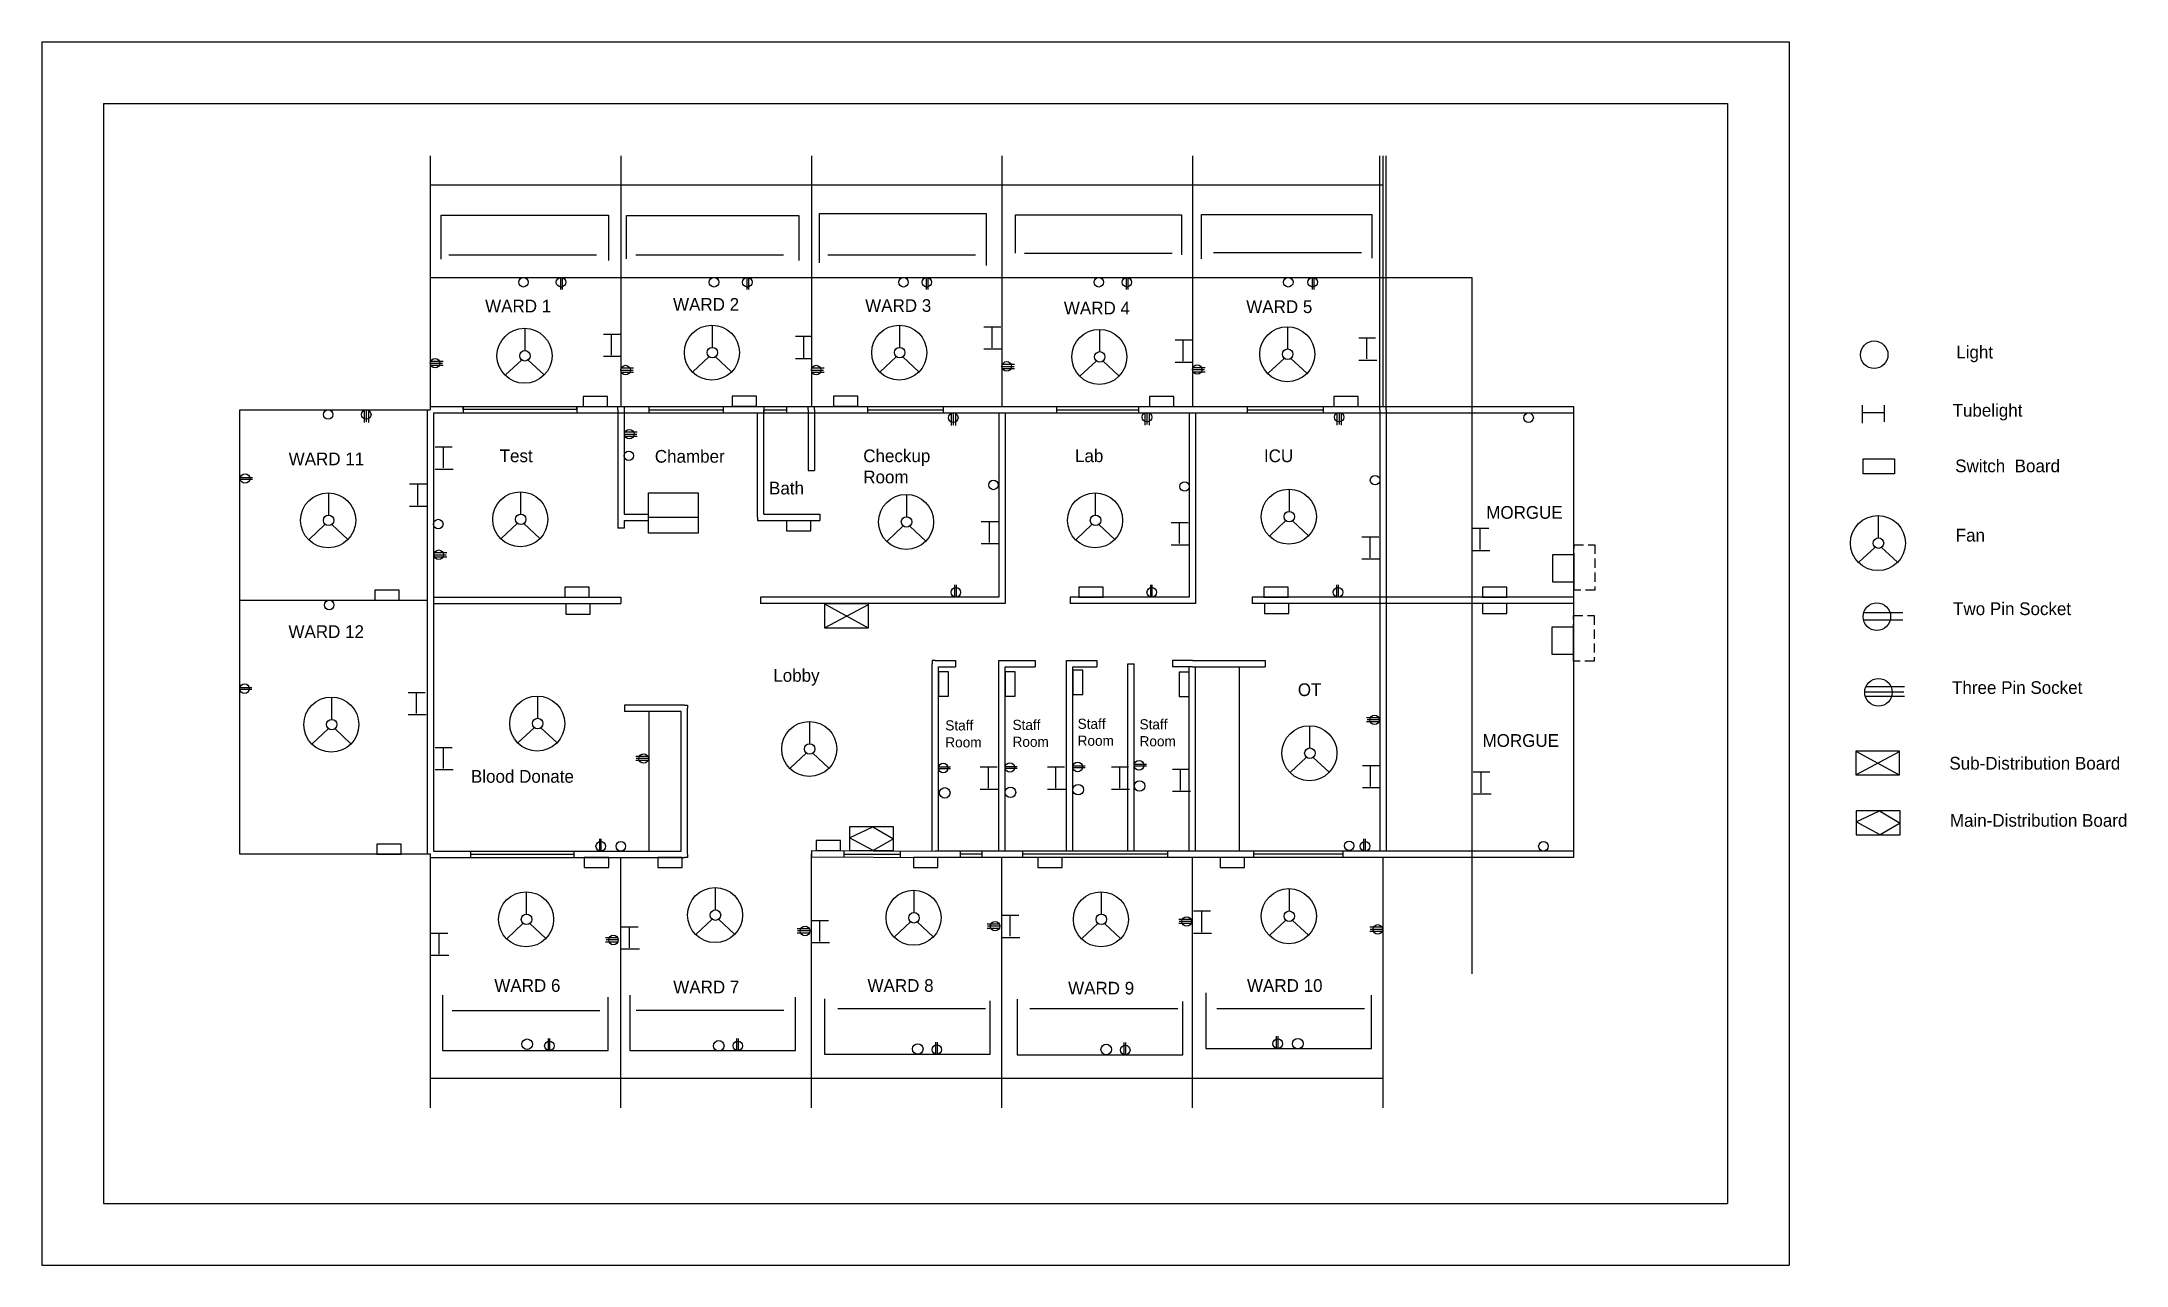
# Model space of a CAD drawing. Header units: inches. Extents: x -466 to 1504, y -369 to 787.
import ezdxf

# ---------------------------------------------------------------- set-up
doc = ezdxf.new("R2010")
doc.units = ezdxf.units.IN
doc.header["$LTSCALE"] = 35
doc.header["$MEASUREMENT"] = 0
doc.linetypes.add('HIDDEN', pattern=[0.375, 0.25, -0.125])

# ---------------------------------------------------------------- blocks, each defined once
blk = doc.blocks.new('ss')
for p, q in [((1248, 117), (1289, 94.5)), ((1248, 94.5), (1289.5, 116.5))]:
    blk.add_line(p, q)
blk.add_lwpolyline([(1248, 94.5), (1289.5, 94.5), (1289.5, 117), (1248, 117)], close=True)

msp = doc.modelspace()

# ---------------------------------------------------------------- linework, layer by layer
at = {"color": 2}
for p, q in [((-465.6, 787.3), (-465.6, -368.9)), ((1185.1, 787.3), (1185.1, -368.9)), ((-407.3, 729), (-407.3, -310.6)), ((1126.9, 729), (1126.9, -310.6))]:
    msp.add_line(p, q, dxfattribs=at)
at = {"color": 1}
for p, q in [((-465.6, 787.3), (1185.1, 787.3)), ((-407.3, 729), (1126.9, 729)), ((-407.3, -310.6), (1126.9, -310.6)), ((-465.6, -368.9), (1185.1, -368.9))]:
    msp.add_line(p, q, dxfattribs=at)
for p, q in [((-98.5, 679.5), (-98.5, 439.5)), ((81.5, 679.5), (81.5, 442.5)), ((261.5, 679.5), (261.5, 442.5)), ((441.5, 679.5), (441.5, 442.5)), ((621.5, 679.5), (621.5, 442.5)), ((798.5, 439.5), (798.5, 679.5)), ((801.5, 442.5), (801.5, 679.5)), ((804.5, 439.5), (804.5, 679.5)), ((-98.5, 652), (801, 652)), ((-88.1, 581.7), (-88.1, 623.4)), ((-88.1, 623.4), (69.7, 623.4)), ((69.7, 623.4), (69.7, 580.7)), ((86.7, 582), (86.7, 623)), ((86.7, 623), (249.6, 623)), ((249.6, 623), (249.6, 580.4)), ((269.2, 578.3), (269.2, 624.9)), ((269.2, 624.9), (426.5, 624.9)), ((426.5, 624.9), (426.5, 575.7)), ((454.2, 587.5), (454.2, 623.7)), ((454.2, 623.7), (611.2, 623.7)), ((611.2, 623.7), (611.2, 586)), ((630, 582.2), (630, 624.1)), ((630, 624.1), (791, 624.1)), ((791, 624.1), (791, 582.7)), ((-81, 586), (58.5, 586)), ((95.5, 586), (235, 586)), ((277, 586), (416.5, 586)), ((462.7, 587.5), (602.2, 587.5)), ((641.5, 588), (781, 588)), ((-98.5, 564.5), (801, 564.5)), ((24.5, 564.5), (24.5, 553)), ((26, 564.5), (26, 553)), ((200.5, 564.5), (200.5, 553)), ((202, 564.5), (202, 553)), ((370, 564.5), (370, 553)), ((371.5, 564.5), (371.5, 553)), ((559, 564.5), (559, 553)), ((560.5, 564.5), (560.5, 553)), ((734.5, 564.5), (734.5, 553)), ((736, 564.5), (736, 553)), ((801, 564.5), (885.5, 564.5)), ((885.5, 564.5), (885.5, -93.5)), ((-9, 495.5), (-9, 516.5)), ((168, 498.5), (168, 519.5)), ((345, 498.5), (345, 519.5)), ((424.5, 518), (440.5, 518)), ((432, 518), (432, 498)), ((534, 494.5), (534, 515.5)), ((711.5, 497), (711.5, 518)), ((65, 511), (81, 511)), ((72.5, 511), (72.5, 491)), ((246.5, 509), (261.5, 509)), ((254, 509), (254, 488)), ((424.5, 497), (441.5, 497)), ((605, 505.5), (621, 505.5)), ((612.5, 505.5), (612.5, 485.5)), ((778.5, 507.5), (794.5, 507.5)), ((786, 507.5), (786, 487.5)), ((-98.5, 483.5), (-87, 483.5)), ((-98, 485.5), (-86.5, 485.5)), ((-98, 481.5), (-86.5, 481.5)), ((-12.5, 486.5), (-27.5, 472.5)), ((-6, 486.5), (9, 472.5)), ((65, 490), (82, 490)), ((81.5, 477), (93, 477)), ((82, 479), (93.5, 479)), ((82, 475), (93.5, 475)), ((164.5, 489.5), (149.5, 475.5)), ((171, 489.5), (186, 475.5)), ((246.5, 488), (261.5, 488)), ((261.5, 477), (273, 477)), ((262, 479), (273.5, 479)), ((262, 475), (273.5, 475)), ((341.5, 489.5), (326.5, 475.5)), ((348, 489.5), (363, 475.5)), ((441.5, 480.5), (453, 480.5)), ((442, 482.5), (453.5, 482.5)), ((442, 478.5), (453.5, 478.5)), ((530.5, 485.5), (515.5, 471.5)), ((537, 485.5), (552, 471.5)), ((605, 484.5), (622, 484.5)), ((621.5, 477.5), (633, 477.5)), ((622, 479.5), (633.5, 479.5)), ((622, 475.5), (633.5, 475.5)), ((708, 488), (693, 474)), ((714.5, 488), (729.5, 474)), ((778.5, 486.5), (795.5, 486.5)), ((-278.5, 259.5), (-278.5, 439.5)), ((-278.5, 439.5), (-98.5, 439.5)), ((-161, 439), (-161, 427.5)), ((-159, 439.5), (-159, 428)), ((-157, 439), (-157, 427.5)), ((-101.5, 439.5), (-101.5, 259.5)), ((-98.5, 442.5), (81.5, 442.5)), ((-95.5, 436.5), (81.5, 436.5)), ((-95.5, 436.5), (-95.5, 259.5)), ((-67.5, 439.5), (-67.5, 442.5)), ((-67.5, 442.5), (-67.5, 436.5)), ((-67.5, 440), (40, 440)), ((40, 439.5), (40, 442.5)), ((40, 442.5), (40, 436.5)), ((78.5, 439.5), (78.5, 442.5)), ((78.5, 442.5), (84.5, 442.5)), ((78.5, 439.5), (78.5, 327.5)), ((81.5, 442.5), (261.5, 442.5)), ((81.5, 436.5), (261.5, 436.5)), ((84.5, 442.5), (84.5, 439)), ((84.5, 439.5), (84.5, 341)), ((108, 442.5), (108, 436.5)), ((108, 439.5), (178, 439.5)), ((178, 442.5), (178, 436.5)), ((210.5, 338), (210.5, 436.5)), ((216.5, 442.5), (216.5, 437)), ((216.5, 341), (216.5, 439.5)), ((216.5, 439.5), (238, 439.5)), ((238, 442.5), (238, 436.5)), ((258.5, 439.5), (258.5, 442.5)), ((258.5, 439.5), (258.5, 382)), ((261.5, 442.5), (441.5, 442.5)), ((261.5, 436.5), (441.5, 436.5)), ((264.5, 439.5), (264.5, 442.5)), ((264.5, 439.5), (264.5, 382)), ((314.5, 442.5), (314.5, 436.5)), ((314.5, 439.5), (386, 439.5)), ((386, 442.5), (386, 436.5)), ((393.5, 436), (393.5, 424.5)), ((395.5, 436.5), (395.5, 425)), ((397.5, 436), (397.5, 424.5)), ((438.5, 436.5), (438.5, 262.5)), ((441.5, 442.5), (621.5, 442.5)), ((441.5, 436.5), (621.5, 436.5)), ((444.5, 436.5), (444.5, 259.5)), ((493, 442.5), (493, 436.5)), ((493, 439.5), (570.5, 439.5)), ((570.5, 442.5), (570.5, 436.5)), ((576.5, 436.5), (576.5, 425)), ((578.5, 437), (578.5, 425.5)), ((580.5, 436.5), (580.5, 425)), ((618.5, 436.5), (618.5, 262.5)), ((621.5, 442.5), (801.5, 442.5)), ((621.5, 436.5), (801.5, 436.5)), ((624.5, 436.5), (624.5, 259.5)), ((673, 442.5), (673, 436.5)), ((673, 439.5), (745, 439.5)), ((745, 442.5), (745, 436.5)), ((758, 436.5), (758, 425)), ((760, 437), (760, 425.5)), ((762, 436.5), (762, 425)), ((798.5, 439.5), (798.5, 259.5)), ((801.5, 442.5), (981.5, 442.5)), ((801.5, 436.5), (981.5, 436.5)), ((804.5, 439.5), (804.5, 259.5)), ((981.5, 442.5), (981.5, 16.5)), ((1254, 444), (1254, 427)), ((1275, 436.5), (1255, 436.5)), ((1275, 444), (1275, 428)), ((85, 416.5), (96.5, 416.5)), ((85.5, 418.5), (97, 418.5)), ((85.5, 414.5), (97, 414.5)), ((-94, 404.5), (-78, 404.5)), ((-86.5, 404.5), (-86.5, 384.5)), ((-278, 375.5), (-266.5, 375.5)), ((-94, 383.5), (-77, 383.5)), ((258.5, 382), (264.5, 382)), ((-278, 374), (-266.5, 374)), ((-194.5, 340), (-194.5, 361)), ((-118, 369.5), (-102, 369.5)), ((-110.5, 369.5), (-110.5, 349.5)), ((-13, 341), (-13, 362)), ((107.5, 338), (107.5, 361)), ((107.5, 361), (154.5, 361)), ((154.5, 361), (154.5, 323)), ((351.5, 338.5), (351.5, 359.5)), ((530, 340), (530, 361)), ((713, 343.5), (713, 364.5)), ((-118, 348.5), (-101, 348.5)), ((84.5, 341), (107.5, 341)), ((84.5, 335), (107.5, 335)), ((84.5, 335), (84.5, 327.5)), ((107.5, 323), (107.5, 338)), ((107.5, 338), (154.5, 338)), ((210.5, 338), (210.5, 335)), ((210.5, 335), (213.5, 335)), ((213.5, 335), (269.5, 335)), ((216.5, 341), (269.5, 341)), ((269.5, 341), (269.5, 335)), ((1269.5, 318.5), (1269.5, 339.5)), ((-198, 331), (-213, 317)), ((-191.5, 331), (-176.5, 317)), ((-16.5, 332), (-31.5, 318)), ((-10, 332), (5, 318)), ((78.5, 328), (84.5, 328)), ((154.5, 323), (107.5, 323)), ((348, 329.5), (333, 315.5)), ((354.5, 329.5), (369.5, 315.5)), ((422, 334), (438, 334)), ((429.5, 334), (429.5, 314)), ((526.5, 331), (511.5, 317)), ((533, 331), (548, 317)), ((601.5, 333), (617.5, 333)), ((609, 333), (609, 313)), ((709.5, 334.5), (694.5, 320.5)), ((716, 334.5), (731, 320.5)), ((781.5, 319.5), (797.5, 319.5)), ((789, 319.5), (789, 299.5)), ((885.5, 327.5), (901.5, 327.5)), ((893, 327.5), (893, 307.5)), ((-95, 302.5), (-83.5, 302.5)), ((-94.5, 304.5), (-83, 304.5)), ((-94.5, 300.5), (-83, 300.5)), ((422, 313), (439, 313)), ((601.5, 312), (618.5, 312)), ((781.5, 298.5), (798.5, 298.5)), ((885.5, 306.5), (902.5, 306.5)), ((1266, 309.5), (1251, 295.5)), ((1272.5, 309.5), (1287.5, 295.5)), ((-278.5, 19.5), (-278.5, 259.5)), ((-278.5, 259.5), (-101.5, 259.5)), ((-101.5, 259.5), (-101.5, 19.5)), ((-95.5, 262.5), (81.5, 262.5)), ((-95.5, 259.5), (-95.5, 22.5)), ((-95.5, 256.5), (81.5, 256.5)), ((81.5, 262.5), (81.5, 256.5)), ((261.5, 262.5), (213.5, 262.5)), ((213.5, 262.5), (213.5, 256.5)), ((261.5, 256.5), (213.5, 256.5)), ((438.5, 262.5), (261.5, 262.5)), ((441.5, 256.5), (261.5, 256.5)), ((397, 262.5), (397, 274)), ((398.5, 262.5), (398.5, 274)), ((444.5, 256.5), (441.5, 256.5)), ((444.5, 259.5), (444.5, 256.5)), ((618.5, 262.5), (506, 262.5)), ((506, 262.5), (506, 256.5)), ((621.5, 256.5), (506, 256.5)), ((582, 262.5), (582, 274)), ((583.5, 262.5), (583.5, 274)), ((624.5, 256.5), (621.5, 256.5)), ((624.5, 259.5), (624.5, 256.5)), ((801.5, 262.5), (678, 262.5)), ((678, 262.5), (678, 256.5)), ((801.5, 256.5), (678, 256.5)), ((758, 262.5), (758, 274)), ((759.5, 262.5), (759.5, 274)), ((798.5, 259.5), (798.5, 22.5)), ((981.5, 262.5), (801.5, 262.5)), ((981.5, 256.5), (801.5, 256.5)), ((804.5, 259.5), (804.5, 22.5)), ((274, 256), (315, 233.5)), ((274, 233.5), (315.5, 255.5)), ((1255.5, 248), (1292.5, 248)), ((1255.5, 241), (1292.5, 241)), ((378.5, 202.5), (375.5, 202.5)), ((375.5, 202.5), (375.5, 201)), ((375.5, 201), (375.5, 199.5)), ((375.5, 22.5), (375.5, 199.5)), ((378.5, 202.5), (397.5, 202.5)), ((397.5, 202.5), (397.5, 196.5)), ((438.5, 199.5), (438.5, 202.5)), ((438.5, 202.5), (441.5, 202.5)), ((438.5, 22.5), (438.5, 199.5)), ((441.5, 202.5), (473, 202.5)), ((473, 202.5), (473, 196.5)), ((502.5, 199.5), (502.5, 202.5)), ((502.5, 202.5), (502.5, 202.5)), ((502.5, 202.5), (505.5, 202.5)), ((502.5, 22.5), (502.5, 199.5)), ((505.5, 202.5), (531, 202.5)), ((531, 202.5), (531, 196.5)), ((560.5, 22.5), (560.5, 199.5)), ((560.5, 199.5), (566.5, 199.5)), ((566.5, 22.5), (566.5, 199.5)), ((621.5, 202.5), (602.5, 202.5)), ((602.5, 202.5), (602.5, 196.5)), ((621.5, 202.5), (690, 202.5)), ((690, 202.5), (690, 196.5)), ((381.5, 22.5), (381.5, 196.5)), ((381.5, 196.5), (397.5, 196.5)), ((444.5, 22.5), (444.5, 196.5)), ((444.5, 196.5), (473, 196.5)), ((508.5, 22.5), (508.5, 196.5)), ((508.5, 196.5), (531, 196.5)), ((621.5, 196.5), (602.5, 196.5)), ((618.5, 22.5), (618.5, 196.5)), ((621.5, 196.5), (690, 196.5)), ((624.5, 22.5), (624.5, 196.5)), ((665.5, 196.5), (665.5, 22.5)), ((1258, 178), (1294, 178)), ((-278.5, 177), (-267, 177)), ((-278.5, 175.5), (-267, 175.5)), ((-191.5, 147), (-191.5, 168)), ((-119.5, 172.5), (-103.5, 172.5)), ((-112, 172.5), (-112, 152.5)), ((3, 148), (3, 169)), ((141.5, 160.5), (85, 160.5)), ((85, 160.5), (85, 154.5)), ((141.5, 160.5), (144.5, 160.5)), ((144.5, 160.5), (144.5, 157.5)), ((1256.5, 173), (1293.5, 173)), ((1257, 169), (1294, 169)), ((-195, 138), (-210, 124)), ((-188.5, 138), (-173.5, 124)), ((-119.5, 151.5), (-102.5, 151.5)), ((-0.5, 139), (-15.5, 125)), ((6, 139), (21, 125)), ((138.5, 154.5), (85, 154.5)), ((108, 154.5), (108, 22.5)), ((138.5, 22.5), (138.5, 154.5)), ((144.5, 19.5), (144.5, 157.5)), ((260, 124), (260, 145)), ((732.5, 120), (732.5, 141)), ((797.5, 148.5), (786, 148.5)), ((797.5, 144.5), (786, 144.5)), ((798, 146.5), (786.5, 146.5)), ((-94, 120.5), (-78, 120.5)), ((-86.5, 120.5), (-86.5, 100.5)), ((-94, 99.5), (-77, 99.5)), ((107, 112), (95.5, 112)), ((107, 108), (95.5, 108)), ((107.5, 110), (96, 110)), ((256.5, 115), (241.5, 101)), ((263, 115), (278, 101)), ((381.5, 102), (393, 102)), ((381.5, 100.5), (393, 100.5)), ((421, 102), (437, 102)), ((428.5, 102), (428.5, 82)), ((444.5, 102.5), (456, 102.5)), ((444.5, 101), (456, 101)), ((484.5, 102), (500.5, 102)), ((492, 102), (492, 82)), ((508.5, 103), (520, 103)), ((508.5, 101.5), (520, 101.5)), ((545, 102), (561, 102)), ((552.5, 102), (552.5, 82)), ((566.5, 104.5), (578, 104.5)), ((566.5, 103), (578, 103)), ((602.5, 100), (618.5, 100)), ((610, 100), (610, 80)), ((729, 111), (714, 97)), ((735.5, 111), (750.5, 97)), ((782, 103.5), (798, 103.5)), ((789.5, 103.5), (789.5, 83.5)), ((421, 81), (438, 81)), ((484.5, 81), (501.5, 81)), ((545, 81), (562, 81)), ((602.5, 79), (619.5, 79)), ((782, 82.5), (799, 82.5)), ((886.5, 97.5), (902.5, 97.5)), ((894, 97.5), (894, 77.5)), ((886.5, 76.5), (903.5, 76.5)), ((1248.5, 50), (1270.5, 60.5)), ((1270.5, 60.5), (1290, 49)), ((297.5, 35), (319.5, 45.5)), ((319.5, 45.5), (339, 34)), ((1271, 38), (1248.5, 50)), ((1290, 49), (1271, 38)), ((-98.5, 20), (-98.5, -220)), ((-95.5, 22.5), (138.5, 22.5)), ((-60.5, 22.5), (-60.5, 16.5)), ((37, 22.5), (37, 16.5)), ((61.5, 22.5), (61.5, 34)), ((63, 22.5), (63, 34)), ((261.5, 23), (378.5, 22.5)), ((261.5, 23), (261.5, 17)), ((261.5, -220), (261.5, 20)), ((292, 23), (292, 17)), ((320, 23), (297.5, 35)), ((339, 34), (320, 23)), ((345.5, 22.5), (345.5, 16.5)), ((441.5, 22.5), (378.5, 22.5)), ((402, 22.5), (402, 16.5)), ((422.5, 22.5), (422.5, 16.5)), ((621.5, 22.5), (441.5, 22.5)), ((461, 22.5), (461, 16.5)), ((598, 22.5), (598, 16.5)), ((801.5, 22.5), (621.5, 22.5)), ((679, 22.5), (679, 16.5)), ((763.5, 22.5), (763.5, 16.5)), ((783.5, 22.5), (783.5, 34)), ((785, 22.5), (785, 34)), ((981.5, 22.5), (801.5, 22.5)), ((-98.5, 19.5), (-278.5, 19.5)), ((-98.5, 16.5), (141.5, 16.5)), ((-60.5, 19.5), (37, 19.5)), ((81.5, -220), (81.5, 16.5)), ((144.5, 16.5), (141.5, 16.5)), ((144.5, 19.5), (144.5, 16.5)), ((144.5, 16.5), (144.5, 16.5)), ((261.5, 17), (378.5, 16.5)), ((292, 19.5), (345.5, 19.5)), ((441.5, 16.5), (378.5, 16.5)), ((422.5, 19.5), (402, 19.5)), ((441.5, -220), (441.5, 16.5)), ((621.5, 16.5), (441.5, 16.5)), ((598, 19.5), (461, 19.5)), ((621.5, -220), (621.5, 16.5)), ((801.5, 16.5), (621.5, 16.5)), ((763.5, 19.5), (679, 19.5)), ((801.5, -220), (801.5, 16.5)), ((981.5, 16.5), (801.5, 16.5)), ((-7.5, -37), (-7.5, -16)), ((171, -33), (171, -12)), ((358.5, -35.5), (358.5, -14.5)), ((535.5, -37), (535.5, -16)), ((713, -34), (713, -13)), ((441.5, -38), (457.5, -38)), ((449, -38), (449, -58)), ((622.5, -34), (638.5, -34)), ((630, -34), (630, -54)), ((-98, -55), (-82, -55)), ((-90.5, -55), (-90.5, -75)), ((-11, -46), (-26, -60)), ((-4.5, -46), (10.5, -60)), ((82, -49), (98, -49)), ((89.5, -49), (89.5, -69)), ((167.5, -42), (152.5, -56)), ((174, -42), (189, -56)), ((259.5, -51), (248, -51)), ((259.5, -55), (248, -55)), ((260, -53), (248.5, -53)), ((261.5, -43), (277.5, -43)), ((269, -43), (269, -63)), ((355, -44.5), (340, -58.5)), ((361.5, -44.5), (376.5, -58.5)), ((439, -46.5), (427.5, -46.5)), ((439, -50.5), (427.5, -50.5)), ((439.5, -48.5), (428, -48.5)), ((441.5, -59), (458.5, -59)), ((532, -46), (517, -60)), ((538.5, -46), (553.5, -60)), ((620, -42), (608.5, -42)), ((620, -46), (608.5, -46)), ((620.5, -44), (609, -44)), ((622.5, -55), (639.5, -55)), ((709.5, -43), (694.5, -57)), ((716, -43), (731, -57)), ((800.5, -49.5), (789, -49.5)), ((800.5, -53.5), (789, -53.5)), ((801, -51.5), (789.5, -51.5)), ((-98, -76), (-81, -76)), ((78.5, -59.5), (67, -59.5)), ((78.5, -63.5), (67, -63.5)), ((79, -61.5), (67.5, -61.5)), ((82, -70), (99, -70)), ((261.5, -64), (278.5, -64)), ((-87, -113.5), (-87, -166)), ((69.5, -166), (69.5, -115.5)), ((90, -113.5), (90, -166)), ((246.5, -166), (246.5, -115.5)), ((274, -117), (274, -169.5)), ((456, -117.5), (456, -170)), ((634, -111.5), (634, -164)), ((790.5, -164), (790.5, -113.5)), ((61.5, -128.5), (-78, -128.5)), ((235.5, -128), (96, -128)), ((426, -126.5), (286.5, -126.5)), ((430.5, -169.5), (430.5, -119)), ((607.5, -126.5), (468, -126.5)), ((612.5, -170), (612.5, -119.5)), ((784, -126.5), (644.5, -126.5)), ((13, -166), (13, -154.5)), ((14.5, -166), (14.5, -154.5)), ((191, -166), (191, -154.5)), ((192.5, -166), (192.5, -154.5)), ((701, -164), (701, -152.5)), ((702.5, -164), (702.5, -152.5)), ((-87, -166), (69.5, -166)), ((90, -166), (246.5, -166)), ((274, -169.5), (430.5, -169.5)), ((379, -169.5), (379, -158)), ((380.5, -169.5), (380.5, -158)), ((456, -170), (612.5, -170)), ((557, -170), (557, -158.5)), ((558.5, -170), (558.5, -158.5)), ((634, -164), (790.5, -164)), ((801.5, -192.5), (-98, -192.5))]:
    msp.add_line(p, q)
for points in [[(46, 442.5), (69, 442.5), (69, 452), (46, 452)], [(186.5, 443), (209.5, 443), (209.5, 452.5), (186.5, 452.5)], [(282.5, 443), (305.5, 443), (305.5, 452.5), (282.5, 452.5)], [(581, 442.5), (604, 442.5), (604, 452), (581, 452)], [(755, 442.5), (778, 442.5), (778, 452), (755, 452)], [(1255, 393), (1284.5, 393), (1284.5, 379), (1255, 379)], [(238, 325), (261, 325), (261, 334.5), (238, 334.5)], [(982, 302.5), (961.5, 302.5), (961.5, 277), (982, 277)], [(-151, 259.5), (-128, 259.5), (-128, 269), (-151, 269)], [(28.5, 262.5), (51.5, 262.5), (51.5, 272), (28.5, 272)], [(514, 262.5), (537, 262.5), (537, 272), (514, 272)], [(689, 262.5), (712, 262.5), (712, 272), (689, 272)], [(689.5, 247), (712.5, 247), (712.5, 256.5), (689.5, 256.5)], [(895.5, 262.5), (918.5, 262.5), (918.5, 272), (895.5, 272)], [(895.5, 247), (918.5, 247), (918.5, 256.5), (895.5, 256.5)], [(29.5, 246.5), (52.5, 246.5), (52.5, 256), (29.5, 256)], [(274, 233.5), (315.5, 233.5), (315.5, 256), (274, 256)], [(981.5, 234), (961, 234), (961, 208.5), (981.5, 208.5)], [(381.5, 192), (381.5, 169), (391, 169), (391, 192)], [(444.5, 192), (444.5, 169), (454, 169), (454, 192)], [(508.5, 193.5), (508.5, 170.5), (518, 170.5), (518, 193.5)], [(609, 191.5), (609, 168.5), (618.5, 168.5), (618.5, 191.5)], [(1248.5, 38), (1290, 38), (1290, 60.5), (1248.5, 60.5)], [(297.5, 23), (339, 23), (339, 45.5), (297.5, 45.5)], [(-149, 19.5), (-126, 19.5), (-126, 29), (-149, 29)], [(266, 23), (289, 23), (289, 32.5), (266, 32.5)], [(47, 7), (70, 7), (70, 16.5), (47, 16.5)], [(116.5, 7), (139.5, 7), (139.5, 16.5), (116.5, 16.5)], [(358, 7), (381, 7), (381, 16.5), (358, 16.5)], [(475.5, 7), (498.5, 7), (498.5, 16.5), (475.5, 16.5)], [(647.5, 7), (670.5, 7), (670.5, 16.5), (647.5, 16.5)]]:
    msp.add_lwpolyline(points, close=True)
at = {"linetype": 'HIDDEN'}
for points in [[(982, 312), (1001.5, 312), (1001.5, 269), (982, 269)], [(981.5, 245), (1001, 245), (1001, 202), (981.5, 202)]]:
    msp.add_lwpolyline(points, close=True, dxfattribs=at)
for centre, radius in [((-10.5, 560), 4.5), ((25, 560), 4.5), ((169.5, 560), 4.5), ((201, 560), 4.5), ((348.5, 560), 4.5), ((370.5, 560), 4.5), ((533, 560), 4.5), ((559.5, 560), 4.5), ((712, 560), 4.5), ((735, 560), 4.5), ((-9.5, 490.5), 26), ((167.5, 493.5), 26), ((344.5, 493.5), 26), ((533.5, 489.5), 26), ((711, 492), 26), ((-9.1, 490.5), 4.95), ((167.9, 493.5), 4.95), ((344.9, 493.5), 4.95), ((533.9, 489.5), 4.95), ((711.4, 492), 4.95), ((1265.5, 491.5), 13), ((-94, 483.5), 4.5), ((86, 477), 4.5), ((266, 477), 4.5), ((446, 480.5), 4.5), ((626, 477.5), 4.5), ((-195, 435), 4.5), ((-159, 435), 4.5), ((395.5, 432), 4.5), ((578.5, 432.5), 4.5), ((760, 432.5), 4.5), ((939, 432), 4.5), ((89.5, 416.5), 4.5), ((89, 396), 4.5), ((-273.5, 374.5), 4.5), ((794, 373), 4.5), ((-195, 335), 26), ((-13.5, 336), 26), ((351, 333.5), 26), ((433.5, 368.5), 4.5), ((529.5, 335), 26), ((614, 367), 4.5), ((712.5, 338.5), 26), ((-194.6, 335), 4.95), ((-91, 331.5), 4.5), ((-13.1, 336), 4.95), ((351.4, 333.5), 4.95), ((529.9, 335), 4.95), ((712.9, 338.5), 4.95), ((1269, 313.5), 26), ((1269.5, 313.5), 4.95), ((-90.5, 302.5), 4.5), ((-194, 255), 4.5), ((398, 267), 4.5), ((583, 267), 4.5), ((759, 267), 4.5), ((1268, 244), 13), ((-274, 176), 4.5), ((1269.5, 172.5), 13), ((-192, 142), 26), ((2.5, 143), 26), ((-191.6, 142), 4.95), ((2.9, 143), 4.95), ((259.5, 119), 26), ((732, 115), 26), ((793.5, 146.5), 4.5), ((259.9, 119), 4.95), ((732.4, 115), 4.95), ((103, 110), 4.5), ((386, 101), 4.5), ((449, 101.5), 4.5), ((513, 102), 4.5), ((571, 103.5), 4.5), ((387.5, 77.5), 5), ((449.5, 78), 5), ((513.5, 80.5), 5), ((571.5, 84), 5), ((62.5, 27), 4.5), ((81.5, 27), 4.5), ((769.5, 27.5), 4.5), ((784.5, 27), 4.5), ((953, 27), 4.5), ((-8, -42), 26), ((170.5, -38), 26), ((358, -40.5), 26), ((535, -42), 26), ((712.5, -39), 26), ((-7.6, -42), 4.95), ((170.9, -38), 4.95), ((358.4, -40.5), 4.95), ((535.4, -42), 4.95), ((712.9, -39), 4.95), ((74.5, -61.5), 4.5), ((255.5, -53), 4.5), ((435, -48.5), 4.5), ((616, -44), 4.5), ((796.5, -51.5), 4.5), ((-7, -160), 5), ((14, -161.5), 4.5), ((174, -161.5), 5), ((192, -161.5), 4.5), ((702, -159.5), 4.5), ((721, -159.5), 5), ((362, -164.5), 5), ((380, -165), 4.5), ((540, -165), 5), ((558, -165.5), 4.5)]:
    msp.add_circle(centre, radius)

# ---------------------------------------------------------------- block references
msp.add_blockref('ss', (0, 0))

# ---------------------------------------------------------------- texts
at = {"width": 638.5, "attachment_point": 1}
for s, insert, char_height in [('WARD 1', (-46.7, 543.5), 12), ('WARD 2', (130.8, 545.1), 12), ('WARD 3', (312.3, 544), 12), ('WARD 4', (500, 541.6), 12), ('WARD 5', (672.3, 542.9), 12), ('Light', (1343, 500), 12), ('Tubelight', (1339.5, 445), 12), ('WARD 11', (-232.3, 399.1), 12), ('Test', (-33, 402), 12), ('Chamber', (113.6, 401.5), 12), ('Checkup \\PRoom', (310.5, 402), 12), ('Lab', (510.5, 402), 12), ('ICU', (689, 402), 12), ('Switch  Board', (1342, 392.5), 12), ('Bath', (221.5, 371.5), 12), ('MORGUE', (899, 348.5), 12), ('Fan', (1342.5, 327), 12), ('Two Pin Socket', (1340, 257.5), 12), ('WARD 12', (-232.5, 235.9), 12), ('Lobby', (225.5, 194.5), 12), ('OT', (721, 181), 12), ('Three Pin Socket', (1339, 183), 12), ('Staff\\PRoom', (388, 146.1), 9.6), ('Staff\\PRoom', (451.5, 146.6), 9.6), ('Staff\\PRoom', (513, 147.6), 9.6), ('Staff\\PRoom', (571.5, 147.1), 9.6), ('MORGUE', (895.5, 133), 12), ('Blood Donate', (-60.1, 99.1), 12), ('Sub-Distribution Board', (1336.5, 111.5), 12), ('Main-Distribution Board', (1337, 57.5), 12), ('WARD 6', (-38, -98.5), 12), ('WARD 8', (314.5, -98.5), 12), ('WARD 10', (673, -98.5), 12), ('WARD 7', (131, -100), 12), ('WARD 9', (504, -101), 12)]:
    msp.add_mtext(s, dxfattribs=dict(at, insert=insert, char_height=char_height))

doc.saveas('drawing.dxf')
